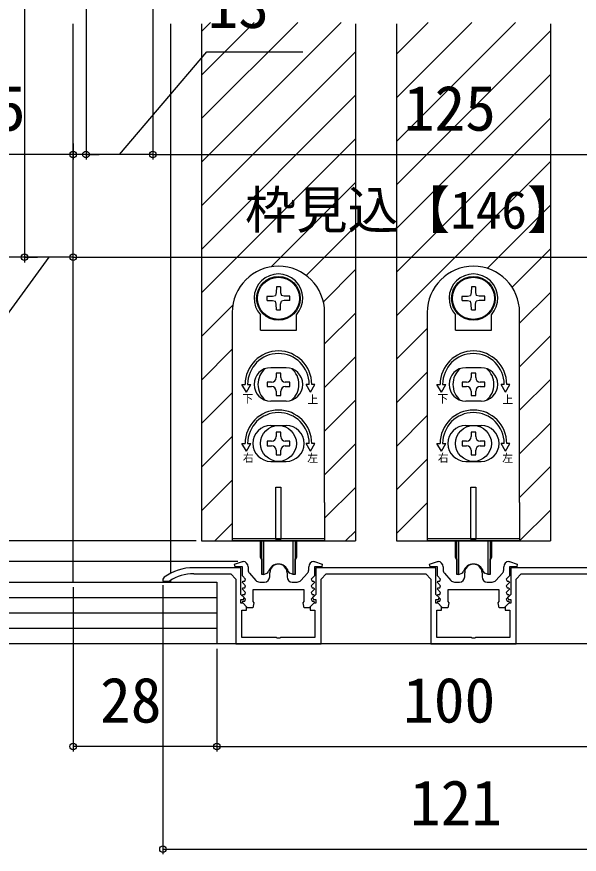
# Model space of a CAD drawing. Units: millimetres, scale not verified. Extents: x -525 to 525, y -783 to 779.
# Drawn here: x -377.1 to -267.5, y -439 to -275.9 of the extents above; entities that cross this region are included whole.
import ezdxf
from ezdxf.enums import TextEntityAlignment as Align

# ---------------------------------------------------------------- set-up
doc = ezdxf.new("R2010")
doc.units = ezdxf.units.MM
doc.header["$LTSCALE"] = 4
for name, color, linetype in [('0-3_YKK_11', 7, 'Continuous'), ('0-4_YKK_12', 2, 'Continuous'), ('0-5_YKK_13', 4, 'Continuous'), ('0-7_YKK_D', 6, 'Continuous'), ('0-9_YSS_K', 3, 'Continuous')]:
    doc.layers.add(name, color=color, linetype=linetype)
doc.styles.add('ＭＳ ゴシック', font='')
doc.styles.get('ＭＳ ゴシック').set_extended_font_data('MS Gothic')

msp = doc.modelspace()

# ---------------------------------------------------------------- linework, layer by layer
at = {"layer": '0-3_YKK_11'}
for p, q in [((-332.031, -383.022), (-332.031, -383.638)), ((-320.231, -383.638), (-320.231, -383.022)), ((-294.031, -383.022), (-294.031, -383.638)), ((-282.231, -383.638), (-282.231, -383.022)), ((-331.775, -384.307), (-330.529, -385.691)), ((-327.831, -385.022), (-327.831, -384.222)), ((-324.431, -384.222), (-324.431, -385.022)), ((-321.733, -385.691), (-320.488, -384.307)), ((-293.775, -384.307), (-292.529, -385.691)), ((-289.831, -385.022), (-289.831, -384.222)), ((-286.431, -384.222), (-286.431, -385.022)), ((-283.733, -385.691), (-282.488, -384.307)), ((-329.786, -386.022), (-328.831, -386.022)), ((-323.431, -386.022), (-322.477, -386.022)), ((-291.786, -386.022), (-290.831, -386.022)), ((-285.431, -386.022), (-284.477, -386.022))]:
    msp.add_line(p, q, dxfattribs=at)
for points in [[(-325.856, -396.942), (-326.406, -396.942), (-326.59, -396.822), (-333.231, -396.822), (-333.231, -391.522), (-332.331, -391.522), (-332.331, -390.822), (-333.031, -390.122), (-333.431, -390.122), (-333.431, -389.422), (-332.949, -389.422), (-332.797, -389.056), (-333.431, -388.422), (-333.431, -383.222), (-342.631, -383.222)], [(-321.131, -387.522), (-331.131, -387.522), (-331.131, -389.78), (-330.944, -390.059), (-331.131, -391.022), (-332.131, -391.022), (-333.157, -389.996), (-333.044, -389.722), (-332.681, -389.722), (-332.52, -389.334), (-333.157, -388.697), (-333.043, -388.422), (-332.681, -388.422), (-332.52, -388.034), (-333.157, -387.397), (-333.043, -387.122), (-332.681, -387.122), (-332.52, -386.734), (-333.157, -386.097), (-333.043, -385.822), (-332.681, -385.822), (-332.52, -385.434), (-333.131, -384.823), (-333.131, -383.022), (-334.584, -383.022), (-334.664, -382.514), (-333.131, -382.022), (-333.031, -382.022)], [(-257.431, -383.222), (-280.831, -383.222), (-280.831, -388.422), (-281.466, -389.056), (-281.314, -389.422), (-280.831, -389.422), (-280.831, -390.122), (-281.231, -390.122), (-281.931, -390.822), (-281.931, -391.522), (-281.031, -391.522), (-281.031, -396.822), (-287.673, -396.822), (-287.856, -396.942), (-288.406, -396.942), (-288.59, -396.822), (-295.231, -396.822), (-295.231, -391.522), (-294.331, -391.522), (-294.331, -390.822), (-295.031, -390.122), (-295.431, -390.122), (-295.431, -389.422), (-294.949, -389.422), (-294.797, -389.056), (-295.431, -388.422), (-295.431, -383.222), (-318.831, -383.222), (-318.831, -388.422), (-319.466, -389.056), (-319.314, -389.422), (-318.831, -389.422), (-318.831, -390.122), (-319.231, -390.122), (-319.931, -390.822), (-319.931, -391.522), (-319.031, -391.522), (-319.031, -396.822), (-325.673, -396.822), (-325.856, -396.942)], [(-319.231, -382.022), (-319.131, -382.022), (-317.599, -382.514), (-317.678, -383.022), (-319.131, -383.022), (-319.131, -384.823), (-319.743, -385.434), (-319.582, -385.822), (-319.219, -385.822), (-319.106, -386.097), (-319.743, -386.734), (-319.582, -387.122), (-319.219, -387.122), (-319.106, -387.397), (-319.743, -388.034), (-319.582, -388.422), (-319.219, -388.422), (-319.106, -388.697), (-319.743, -389.334), (-319.582, -389.722), (-319.219, -389.722), (-319.106, -389.996), (-320.131, -391.022), (-321.131, -391.022), (-321.319, -390.059), (-321.131, -389.78), (-321.131, -387.522)], [(-283.131, -387.522), (-293.131, -387.522), (-293.131, -389.78), (-292.944, -390.059), (-293.131, -391.022), (-294.131, -391.022), (-295.157, -389.996), (-295.044, -389.722), (-294.681, -389.722), (-294.52, -389.334), (-295.157, -388.697), (-295.043, -388.422), (-294.681, -388.422), (-294.52, -388.034), (-295.157, -387.397), (-295.043, -387.122), (-294.681, -387.122), (-294.52, -386.734), (-295.157, -386.097), (-295.043, -385.822), (-294.681, -385.822), (-294.52, -385.434), (-295.131, -384.823), (-295.131, -383.022), (-296.584, -383.022), (-296.664, -382.514), (-295.131, -382.022), (-295.031, -382.022)], [(-281.231, -382.022), (-281.131, -382.022), (-279.599, -382.514), (-279.678, -383.022), (-281.131, -383.022), (-281.131, -384.823), (-281.743, -385.434), (-281.582, -385.822), (-281.219, -385.822), (-281.106, -386.097), (-281.743, -386.734), (-281.582, -387.122), (-281.219, -387.122), (-281.106, -387.397), (-281.743, -388.034), (-281.582, -388.422), (-281.219, -388.422), (-281.106, -388.697), (-281.743, -389.334), (-281.582, -389.722), (-281.219, -389.722), (-281.106, -389.996), (-282.131, -391.022), (-283.131, -391.022), (-283.319, -390.059), (-283.131, -389.78), (-283.131, -387.522)], [(-342.631, -384.422), (-335.431, -384.422), (-334.431, -385.422), (-334.431, -398.022), (-317.831, -398.022), (-317.831, -385.422), (-316.831, -384.422), (-297.431, -384.422), (-296.431, -385.422), (-296.431, -398.022), (-279.831, -398.022), (-279.831, -385.422), (-278.831, -384.422), (-259.431, -384.422), (-258.431, -385.422), (-258.431, -398.022), (-241.831, -398.022), (-241.831, -385.422), (-240.831, -384.422), (-233.631, -384.422)], [(-348.421, -385.068), (-348.631, -385.476), (-348.631, -385.822), (-347.481, -385.822), (-347.321, -385.776)]]:
    msp.add_lwpolyline(points, dxfattribs=at)
for centre, radius, start, end in [((-342.631, -393.222), 10, 90, 125.37654), ((-333.031, -383.022), 1, 0.00001, 89.99999), ((-326.131, -384.222), 1.7, 359.99999, 180.00001), ((-319.231, -383.022), 1, 90.00001, 179.99999), ((-295.031, -383.022), 1, 0.00001, 89.99999), ((-288.131, -384.222), 1.7, 359.99999, 180.00001), ((-281.231, -383.022), 1, 90.00001, 179.99999), ((-342.631, -393.222), 8.8, 89.99999, 122.20423), ((-331.031, -383.638), 1, 180.00001, 221.98721), ((-321.231, -383.638), 1, 318.01279, 359.99999), ((-293.031, -383.638), 1, 180.00001, 221.98721), ((-283.231, -383.638), 1, 318.01279, 359.99999), ((-329.786, -385.022), 1, 221.98723, 270.00001), ((-328.831, -385.022), 1, 270.00001, 359.99999), ((-323.431, -385.022), 1, 180.00001, 269.99999), ((-322.477, -385.022), 1, 269.99999, 318.01277), ((-291.786, -385.022), 1, 221.98723, 270.00001), ((-290.831, -385.022), 1, 270.00001, 359.99999), ((-285.431, -385.022), 1, 180.00001, 269.99999), ((-284.477, -385.022), 1, 269.99999, 318.01277)]:
    msp.add_arc(centre, radius, start, end, dxfattribs=at)
at = {"layer": '0-4_YKK_12'}
for p, q in [((-341.131, -278.805), (-339.349, -277.022)), ((-341.131, -287.29), (-330.863, -277.022)), ((-341.131, -295.775), (-322.378, -277.022)), ((-341.131, -304.261), (-313.893, -277.022)), ((-303.131, -283.231), (-296.922, -277.022)), ((-303.131, -291.716), (-288.437, -277.022)), ((-303.131, -300.202), (-279.952, -277.022)), ((-366.131, -386.022), (-366.131, -277.342)), ((-347.131, -384.292), (-347.131, -277.342)), ((-341.131, -277.342), (-341.131, -378.019)), ((-311.131, -277.342), (-311.131, -378.019)), ((-303.131, -277.342), (-303.131, -378.019)), ((-303.131, -308.687), (-273.131, -278.687)), ((-273.131, -277.342), (-273.131, -378.019)), ((-341.131, -312.746), (-311.131, -282.746)), ((-303.131, -317.172), (-273.131, -287.172)), ((-341.131, -321.231), (-311.131, -291.231)), ((-303.131, -325.658), (-273.131, -295.658)), ((-341.131, -329.716), (-311.131, -299.716)), ((-303.131, -334.143), (-273.131, -304.143)), ((-327.563, -324.634), (-311.131, -308.202)), ((-285.435, -324.932), (-273.131, -312.628)), ((-320.75, -326.305), (-311.131, -316.687)), ((-280.604, -328.586), (-273.131, -321.113)), ((-317.379, -331.42), (-311.131, -325.172)), ((-279.131, -335.599), (-273.131, -329.599)), ((-341.131, -338.202), (-335.017, -332.087)), ((-317.131, -339.658), (-311.131, -333.658)), ((-303.131, -342.628), (-297.131, -336.628)), ((-279.131, -344.084), (-273.131, -338.084)), ((-341.131, -346.687), (-335.131, -340.687)), ((-317.131, -348.143), (-311.131, -342.143)), ((-303.131, -351.113), (-297.131, -345.113)), ((-279.131, -352.569), (-273.131, -346.569)), ((-341.131, -355.172), (-335.131, -349.172)), ((-317.131, -356.628), (-311.131, -350.628)), ((-303.131, -359.599), (-297.131, -353.599)), ((-279.131, -361.055), (-273.131, -355.055)), ((-341.131, -363.658), (-335.131, -357.658)), ((-317.131, -365.113), (-311.131, -359.113)), ((-303.131, -368.084), (-297.131, -362.084)), ((-279.131, -369.54), (-273.131, -363.54)), ((-341.131, -372.143), (-335.131, -366.143)), ((-317.131, -373.599), (-311.131, -367.599)), ((-303.131, -376.569), (-297.131, -370.569)), ((-279.125, -378.019), (-273.131, -372.025)), ((-338.522, -378.019), (-335.131, -374.628)), ((-313.066, -378.019), (-311.131, -376.084)), ((-341.131, -378.019), (-311.131, -378.019)), ((-303.131, -378.019), (-273.131, -378.019)), ((-347.131, -386.022), (-347.131, -385.66))]:
    msp.add_line(p, q, dxfattribs=at)
at = {"layer": '0-5_YKK_13'}
for p, q in [((-326.531, -328.555), (-326.55, -329.644)), ((-325.731, -328.555), (-325.712, -329.644)), ((-288.531, -328.555), (-288.55, -329.644)), ((-287.731, -328.555), (-287.712, -329.644)), ((-326.55, -329.644), (-326.7, -330.201)), ((-325.712, -329.644), (-325.563, -330.201)), ((-325.007, -330.35), (-325.563, -330.201)), ((-323.917, -330.369), (-325.007, -330.35)), ((-288.55, -329.644), (-288.7, -330.201)), ((-287.712, -329.644), (-287.563, -330.201)), ((-287.007, -330.35), (-287.563, -330.201)), ((-285.917, -330.369), (-287.007, -330.35)), ((-325.007, -331.188), (-325.563, -331.337)), ((-323.917, -331.169), (-325.007, -331.188)), ((-287.007, -331.188), (-287.563, -331.337)), ((-285.917, -331.169), (-287.007, -331.188)), ((-335.131, -333.519), (-335.131, -370.519)), ((-329.631, -336.969), (-329.631, -333.98)), ((-322.631, -336.969), (-322.631, -333.98)), ((-317.131, -370.519), (-317.131, -333.519)), ((-297.131, -333.519), (-297.131, -370.519)), ((-291.631, -336.969), (-291.631, -333.98)), ((-284.631, -336.969), (-284.631, -333.98)), ((-279.131, -370.519), (-279.131, -333.519)), ((-329.631, -336.969), (-322.631, -336.969)), ((-291.631, -336.969), (-284.631, -336.969)), ((-324.631, -344.269), (-327.631, -344.269)), ((-326.571, -345.319), (-326.571, -346.199)), ((-325.691, -345.319), (-326.571, -345.319)), ((-325.691, -346.199), (-325.691, -345.319)), ((-286.631, -344.269), (-289.631, -344.269)), ((-288.571, -345.319), (-288.571, -346.199)), ((-287.691, -345.319), (-288.571, -345.319)), ((-287.691, -346.199), (-287.691, -345.319)), ((-327.451, -347.079), (-328.331, -347.079)), ((-328.331, -347.079), (-328.331, -347.959)), ((-323.931, -347.079), (-324.811, -347.079)), ((-323.931, -347.959), (-323.931, -347.079)), ((-289.451, -347.079), (-290.331, -347.079)), ((-290.331, -347.079), (-290.331, -347.959)), ((-285.931, -347.079), (-286.811, -347.079)), ((-285.931, -347.959), (-285.931, -347.079)), ((-333.247, -347.519), (-332.631, -347.519)), ((-332.381, -349.019), (-333.247, -347.519)), ((-332.381, -349.019), (-331.515, -347.519)), ((-332.131, -347.519), (-331.515, -347.519)), ((-328.331, -347.959), (-327.451, -347.959)), ((-326.571, -348.839), (-326.571, -349.719)), ((-325.691, -349.719), (-325.691, -348.839)), ((-324.811, -347.959), (-323.931, -347.959)), ((-320.131, -347.519), (-320.747, -347.519)), ((-319.881, -349.019), (-320.747, -347.519)), ((-295.247, -347.519), (-294.631, -347.519)), ((-294.381, -349.019), (-295.247, -347.519)), ((-294.381, -349.019), (-293.515, -347.519)), ((-294.131, -347.519), (-293.515, -347.519)), ((-290.331, -347.959), (-289.451, -347.959)), ((-288.571, -348.839), (-288.571, -349.719)), ((-287.691, -349.719), (-287.691, -348.839)), ((-286.811, -347.959), (-285.931, -347.959)), ((-282.131, -347.519), (-282.747, -347.519)), ((-281.881, -349.019), (-282.747, -347.519)), ((-326.571, -349.719), (-325.691, -349.719)), ((-288.571, -349.719), (-287.691, -349.719)), ((-324.631, -350.769), (-327.631, -350.769)), ((-286.631, -350.769), (-289.631, -350.769)), ((-327.631, -355.519), (-324.631, -355.519)), ((-289.631, -355.519), (-286.631, -355.519)), ((-326.571, -356.819), (-326.571, -357.699)), ((-325.691, -356.819), (-326.571, -356.819)), ((-325.691, -357.699), (-325.691, -356.819)), ((-288.571, -356.819), (-288.571, -357.699)), ((-287.691, -356.819), (-288.571, -356.819)), ((-287.691, -357.699), (-287.691, -356.819)), ((-327.451, -358.579), (-328.331, -358.579)), ((-328.331, -358.579), (-328.331, -359.459)), ((-323.931, -358.579), (-324.811, -358.579)), ((-323.931, -359.459), (-323.931, -358.579)), ((-289.451, -358.579), (-290.331, -358.579)), ((-290.331, -358.579), (-290.331, -359.459)), ((-285.931, -358.579), (-286.811, -358.579)), ((-285.931, -359.459), (-285.931, -358.579)), ((-333.247, -359.019), (-332.631, -359.019)), ((-332.381, -360.519), (-333.247, -359.019)), ((-332.381, -360.519), (-331.515, -359.019)), ((-332.131, -359.019), (-331.515, -359.019)), ((-328.331, -359.459), (-327.451, -359.459)), ((-326.571, -360.339), (-326.571, -361.219)), ((-325.691, -361.219), (-325.691, -360.339)), ((-324.811, -359.459), (-323.931, -359.459)), ((-319.881, -360.519), (-320.747, -359.019)), ((-320.131, -359.019), (-320.747, -359.019)), ((-319.881, -360.519), (-319.015, -359.019)), ((-319.015, -359.019), (-319.631, -359.019)), ((-295.247, -359.019), (-294.631, -359.019)), ((-294.381, -360.519), (-295.247, -359.019)), ((-294.381, -360.519), (-293.515, -359.019)), ((-294.131, -359.019), (-293.515, -359.019)), ((-290.331, -359.459), (-289.451, -359.459)), ((-288.571, -360.339), (-288.571, -361.219)), ((-287.691, -361.219), (-287.691, -360.339)), ((-286.811, -359.459), (-285.931, -359.459)), ((-281.881, -360.519), (-282.747, -359.019)), ((-282.131, -359.019), (-282.747, -359.019)), ((-281.881, -360.519), (-281.015, -359.019)), ((-281.015, -359.019), (-281.631, -359.019)), ((-326.571, -361.219), (-325.691, -361.219)), ((-288.571, -361.219), (-287.691, -361.219)), ((-327.631, -362.519), (-324.631, -362.519)), ((-289.631, -362.519), (-286.631, -362.519)), ((-326.631, -367.519), (-325.631, -367.519)), ((-326.631, -377.719), (-326.631, -367.519)), ((-325.631, -367.519), (-325.631, -377.719)), ((-288.631, -367.519), (-287.631, -367.519)), ((-288.631, -377.719), (-288.631, -367.519)), ((-287.631, -367.519), (-287.631, -377.719)), ((-335.131, -370.519), (-335.131, -378.019)), ((-297.131, -370.519), (-297.131, -378.019)), ((-335.131, -377.519), (-317.131, -377.519)), ((-329.631, -381.267), (-329.631, -378.019)), ((-329.381, -384.519), (-329.381, -378.019)), ((-328.981, -384.519), (-328.981, -378.019)), ((-325.631, -377.719), (-326.631, -377.719)), ((-323.281, -384.519), (-323.281, -378.019)), ((-322.631, -378.019), (-322.631, -381.267)), ((-297.131, -377.519), (-279.131, -377.519)), ((-291.631, -381.267), (-291.631, -378.019)), ((-291.381, -384.519), (-291.381, -378.019)), ((-290.981, -384.519), (-290.981, -378.019)), ((-287.631, -377.719), (-288.631, -377.719)), ((-285.281, -384.519), (-285.281, -378.019)), ((-284.631, -378.019), (-284.631, -381.267)), ((-329.383, -381.563), (-329.381, -381.563)), ((-329.381, -381.519), (-329.381, -384.519)), ((-322.881, -384.519), (-322.881, -381.519)), ((-322.881, -381.563), (-322.879, -381.563)), ((-291.383, -381.563), (-291.381, -381.563)), ((-291.381, -381.519), (-291.381, -384.519)), ((-284.881, -384.519), (-284.881, -381.519)), ((-284.881, -381.563), (-284.879, -381.563)), ((-328.981, -384.519), (-329.381, -384.519)), ((-328.981, -384.519), (-328.362, -384.293)), ((-323.281, -384.519), (-323.901, -384.293)), ((-290.981, -384.519), (-291.381, -384.519)), ((-290.981, -384.519), (-290.362, -384.293)), ((-285.281, -384.519), (-285.901, -384.293))]:
    msp.add_line(p, q, dxfattribs=at)
for points in [[(-328.346, -330.369), (-327.256, -330.35), (-326.7, -330.201)], [(-290.346, -330.369), (-289.256, -330.35), (-288.7, -330.201)], [(-328.346, -331.169), (-327.256, -331.188), (-326.7, -331.337)], [(-326.531, -332.983), (-326.55, -331.893), (-326.7, -331.337)], [(-325.731, -332.983), (-325.712, -331.893), (-325.563, -331.337)], [(-290.346, -331.169), (-289.256, -331.188), (-288.7, -331.337)], [(-288.531, -332.983), (-288.55, -331.893), (-288.7, -331.337)], [(-287.731, -332.983), (-287.712, -331.893), (-287.563, -331.337)], [(-319.881, -349.019), (-319.015, -347.519), (-319.631, -347.519)], [(-281.881, -349.019), (-281.015, -347.519), (-281.631, -347.519)], [(-317.131, -370.519), (-317.131, -378.019), (-335.131, -378.019)], [(-279.131, -370.519), (-279.131, -378.019), (-297.131, -378.019)], [(-322.881, -378.019), (-322.881, -384.519), (-323.281, -384.519)], [(-284.881, -378.019), (-284.881, -384.519), (-285.281, -384.519)]]:
    msp.add_lwpolyline(points, dxfattribs=at)
for centre, radius in [((-326.131, -330.769), 4.25), ((-326.131, -330.769), 4.1), ((-288.131, -330.769), 4.25), ((-288.131, -330.769), 4.1), ((-326.131, -359.019), 3.5), ((-288.131, -359.019), 3.5)]:
    msp.add_circle(centre, radius, dxfattribs=at)
for centre, radius, start, end in [((-326.131, -333.519), 9, 0, 180), ((-288.131, -333.519), 9, 0, 180), ((-326.131, -330.769), 4.75, 317.4631, 222.5369), ((-288.131, -330.769), 4.75, 317.4631, 222.5369), ((-326.131, -330.769), 2.25, 79.75965, 100.24035), ((-288.131, -330.769), 2.25, 79.75965, 100.24035), ((-326.131, -330.769), 2.25, 169.75965, 190.24035), ((-326.131, -330.769), 2.25, 349.75965, 10.24035), ((-288.131, -330.769), 2.25, 169.75965, 190.24035), ((-288.131, -330.769), 2.25, 349.75965, 10.24035), ((-326.131, -330.769), 2.25, 259.75965, 280.24035), ((-288.131, -330.769), 2.25, 259.75965, 280.24035), ((-326.131, -347.519), 6.5, 0, 180), ((-326.131, -347.519), 6, 0, 180), ((-288.131, -347.519), 6.5, 0, 180), ((-288.131, -347.519), 6, 0, 180), ((-327.631, -347.519), 3.25, 90, 270), ((-326.131, -347.519), 4, 129.83844, 230.16156), ((-324.631, -347.519), 3.25, 270, 90), ((-326.131, -347.519), 4, 309.83844, 50.16156), ((-289.631, -347.519), 3.25, 90, 270), ((-288.131, -347.519), 4, 129.83844, 230.16156), ((-286.631, -347.519), 3.25, 270, 90), ((-288.131, -347.519), 4, 309.83844, 50.16156), ((-327.451, -346.199), 0.88, 270, 0), ((-324.811, -346.199), 0.88, 180, 270), ((-289.451, -346.199), 0.88, 270, 0), ((-286.811, -346.199), 0.88, 180, 270), ((-327.451, -348.839), 0.88, 0, 90), ((-324.811, -348.839), 0.88, 90, 180), ((-289.451, -348.839), 0.88, 0, 90), ((-286.811, -348.839), 0.88, 90, 180), ((-326.131, -359.019), 6.5, 0, 180), ((-326.131, -359.019), 6, 0, 180), ((-288.131, -359.019), 6.5, 0, 180), ((-288.131, -359.019), 6, 0, 180), ((-327.631, -359.019), 3.5, 90, 270), ((-324.631, -359.019), 3.5, 270, 90), ((-289.631, -359.019), 3.5, 90, 270), ((-286.631, -359.019), 3.5, 270, 90), ((-327.451, -357.699), 0.88, 270, 0), ((-324.811, -357.699), 0.88, 180, 270), ((-289.451, -357.699), 0.88, 270, 0), ((-286.811, -357.699), 0.88, 180, 270), ((-327.451, -360.339), 0.88, 0, 90), ((-324.811, -360.339), 0.88, 90, 180), ((-289.451, -360.339), 0.88, 0, 90), ((-286.811, -360.339), 0.88, 90, 180), ((-329.331, -381.267), 0.3, 180, 260), ((-322.931, -381.267), 0.3, 280, 0), ((-291.331, -381.267), 0.3, 180, 260), ((-284.931, -381.267), 0.3, 280, 0), ((-326.131, -384.519), 2, 16.15012, 163.84988), ((-288.131, -384.519), 2, 16.15012, 163.84988), ((-328.533, -383.824), 0.5, 290, 343.84988), ((-323.73, -383.824), 0.5, 196.15012, 250), ((-290.533, -383.824), 0.5, 290, 343.84988), ((-285.73, -383.824), 0.5, 196.15012, 250)]:
    msp.add_arc(centre, radius, start, end, dxfattribs=at)
at = {"layer": '0-7_YKK_D'}
for p, q in [((-375.631, -164.522), (-375.631, -323.763)), ((-363.631, -176.022), (-363.631, -303.763)), ((-363.631, -176.022), (-363.631, -303.763)), ((-350.631, -204.822), (-350.631, -303.763)), ((-350.631, -204.822), (-350.631, -303.763)), ((-366.131, -300.638), (-366.131, -303.763)), ((-366.131, -302.763), (-394.459, -302.763)), ((-363.631, -302.763), (-366.131, -302.763)), ((-350.631, -302.763), (-363.631, -302.763)), ((-363.631, -302.763), (-361.081, -302.763)), ((-350.631, -302.763), (-225.631, -302.763)), ((-375.631, -322.763), (-378.631, -322.763)), ((-366.131, -322.763), (-375.631, -322.763)), ((-375.631, -322.763), (-373.081, -322.763)), ((-366.131, -322.763), (-220.131, -322.763)), ((-342.131, -378.019), (-454.631, -378.019)), ((-343.131, -378.019), (-454.631, -378.019)), ((-335.031, -382.022), (-454.631, -382.022)), ((-334.031, -382.022), (-454.631, -382.022)), ((-366.131, -387.022), (-366.131, -419.022)), ((-348.631, -386.623), (-348.631, -439.022)), ((-338.131, -399.022), (-338.131, -419.022)), ((-338.131, -399.022), (-338.131, -419.022)), ((-338.131, -418.022), (-366.131, -418.022)), ((-338.131, -418.022), (-238.131, -418.022)), ((-348.631, -438.022), (-227.631, -438.022))]:
    msp.add_line(p, q, dxfattribs=at)
for points in [[(-357.131, -302.763), (-340.087, -282.763), (-321.359, -282.763)], [(-370.881, -322.763), (-385.511, -342.763), (-408.67, -342.763)]]:
    msp.add_lwpolyline(points, dxfattribs=at)
for centre in [(-366.131, -302.763), (-363.631, -302.763), (-363.631, -302.763), (-350.631, -302.763), (-350.631, -302.763), (-375.631, -322.763), (-375.631, -322.763), (-366.131, -322.763), (-366.131, -322.763), (-366.131, -418.022), (-338.131, -418.022), (-338.131, -418.022), (-348.631, -438.022)]:
    msp.add_circle(centre, 0.637, dxfattribs=at)
at = {"layer": '0-9_YSS_K'}
for p, q in [((-413.631, -386.022), (-338.131, -386.022)), ((-338.131, -386.022), (-338.131, -398.022)), ((-413.631, -389.022), (-338.131, -389.022)), ((-413.631, -392.022), (-338.131, -392.022)), ((-413.631, -395.022), (-338.131, -395.022)), ((-185.131, -398.022), (-413.631, -398.022))]:
    msp.add_line(p, q, dxfattribs=at)

# ---------------------------------------------------------------- texts
at = {"layer": '0-5_YKK_13', "style": 'ＭＳ ゴシック'}
for s, p in [('下', (-333.161, -351.563)), ('上', (-320.487, -351.732)), ('下', (-295.161, -351.563)), ('上', (-282.487, -351.732)), ('右', (-333.052, -363.087)), ('左', (-320.511, -363.123)), ('右', (-295.052, -363.087)), ('左', (-282.511, -363.123))]:
    msp.add_text(s, height=1.558, dxfattribs=at).set_placement(p, align=Align.BOTTOM_LEFT)
at = {"layer": '0-7_YKK_D', "style": 'ＭＳ ゴシック'}
for s, height, p in [('13', 8.798, (-339.928, -280.763)), ('2.5', 8.798, (-393.345, -300.763)), ('125', 8.798, (-301.7, -300.763)), ('枠見込【146】', 7.331, (-332.648, -319.399)), ('28', 8.798, (-360.893, -416.022)), ('100', 8.798, (-301.836, -416.022)), ('121', 8.798, (-300.506, -436.022))]:
    msp.add_text(s, height=height, dxfattribs=at).set_placement(p, align=Align.BOTTOM_LEFT)

doc.saveas('drawing.dxf')
